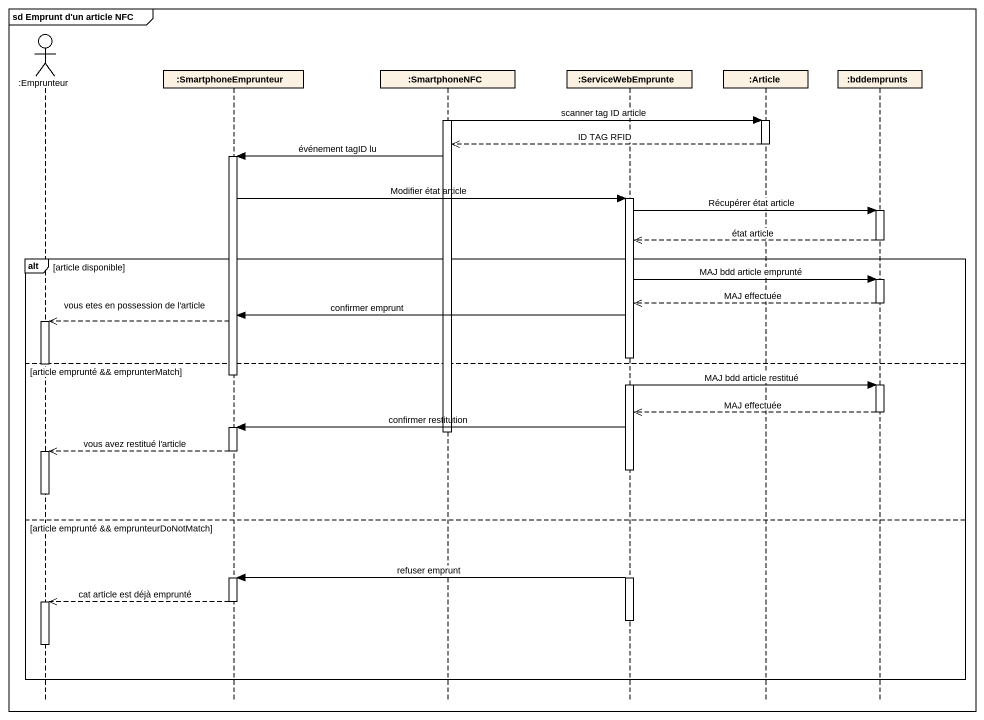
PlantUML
@startuml
mainframe sd Emprunt d'un article NFC
hide footbox
actor ":Emprunteur" as Emprunteur
participant ":SmartphoneEmprunteur" as SmartphoneEmprunteur
participant ":SmartphoneNFC" as SmartphoneNFC
participant ":ServiceWebEmprunte" as ServiceWebEmprunte
participant ":Article" as Article
participant ":bddemprunts" as bddemprunts

activate SmartphoneNFC
SmartphoneNFC -> Article : scanner tag ID article
activate Article
Article -->> SmartphoneNFC : ID TAG RFID
deactivate Article
SmartphoneNFC -> SmartphoneEmprunteur : événement tagID lu
activate SmartphoneEmprunteur
SmartphoneEmprunteur -> ServiceWebEmprunte : Modifier état article
activate ServiceWebEmprunte
ServiceWebEmprunte -> bddemprunts : Récupérer état article
activate bddemprunts
bddemprunts -->> ServiceWebEmprunte : état article
deactivate bddemprunts
alt article disponible
  ServiceWebEmprunte -> bddemprunts : MAJ bdd article emprunté
  activate bddemprunts
  bddemprunts -->> ServiceWebEmprunte : MAJ effectuée
  deactivate bddemprunts
  ServiceWebEmprunte -> SmartphoneEmprunteur : confirmer emprunt
  SmartphoneEmprunteur -->> Emprunteur : vous etes en possession de l'article
  activate Emprunteur
else article emprunté && emprunterMatch
  deactivate Emprunteur
  deactivate SmartphoneEmprunteur
  ServiceWebEmprunte -> bddemprunts : MAJ bdd article restitué
  activate bddemprunts
  bddemprunts -->> ServiceWebEmprunte : MAJ effectuée
  deactivate bddemprunts
  ServiceWebEmprunte -> SmartphoneEmprunteur : confirmer restitution
  activate SmartphoneEmprunteur
  deactivate SmartphoneNFC
  SmartphoneEmprunteur -->> Emprunteur : vous avez restitué l'article
  deactivate SmartphoneEmprunteur
  activate Emprunteur
  deactivate Emprunteur
else article emprunté && emprunteurDoNotMatch
  ServiceWebEmprunte -> SmartphoneEmprunteur : refuser emprunt
  activate SmartphoneEmprunteur
  SmartphoneEmprunteur -->> Emprunteur : cat article est déjà emprunté
  deactivate SmartphoneEmprunteur
  activate Emprunteur
  deactivate ServiceWebEmprunte
  deactivate Emprunteur
end
@enduml
